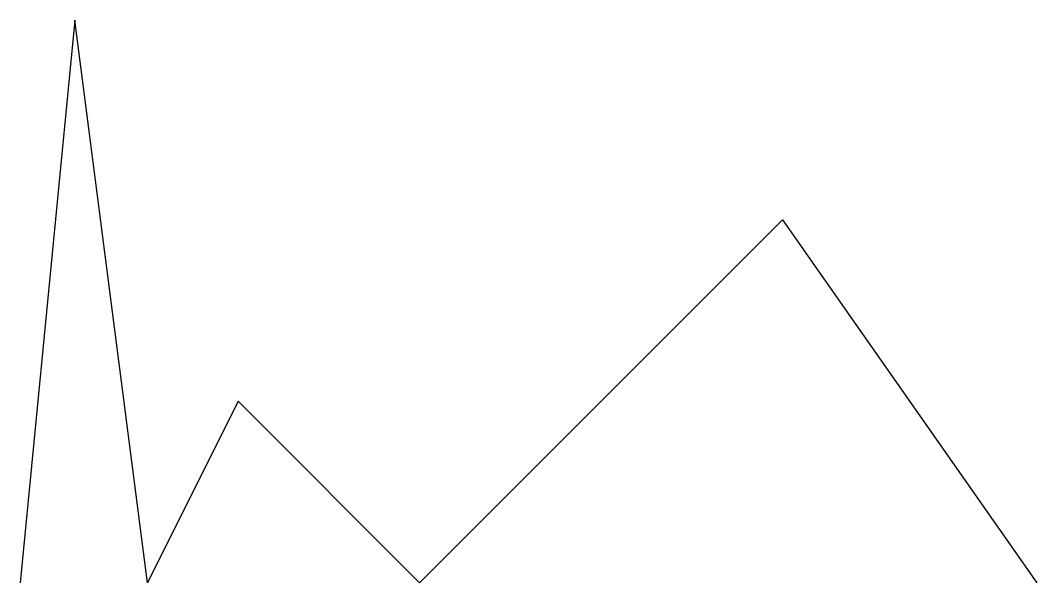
# Model space of a CAD drawing. Header units: millimetres. Extents: x -66 to -10, y -40 to -9.
import ezdxf

# ---------------------------------------------------------------- set-up
doc = ezdxf.new("R2010")
doc.units = ezdxf.units.MM
doc.header["$MEASUREMENT"] = 0
doc.layers.get('0').update_dxf_attribs({"lineweight": 25, "true_color": 0xffffff})

msp = doc.modelspace()

# ---------------------------------------------------------------- linework, layer by layer
for p, q in [((-63, -9), (-66, -40)), ((-59, -40), (-63, -9)), ((-24, -20), (-44, -40)), ((-24, -20), (-10, -40)), ((-54, -30), (-59, -40)), ((-44, -40), (-54, -30))]:
    msp.add_line(p, q)

doc.saveas('drawing.dxf')
